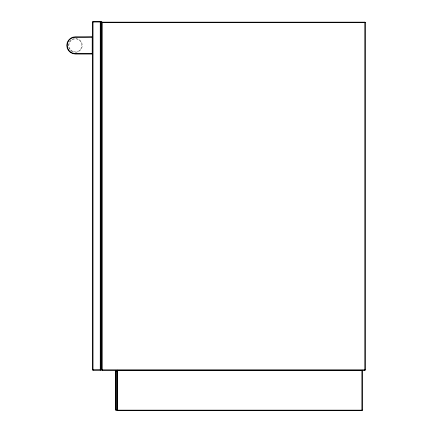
<?xml version="1.0" encoding="UTF-8"?>
<svg xmlns="http://www.w3.org/2000/svg" width="432" height="432" viewBox="0 0 432 432"><rect width="100%" height="100%" fill="white"/><g stroke="black" fill="none" stroke-linecap="round" stroke-linejoin="round"><path stroke-width="0.32" stroke-dasharray="2.16 1.62" d="M71.955 51.381A6.885 6.885 0 0 0 82.285 45.414A6.885 6.885 0 0 0 71.955 39.452A6.885 6.885 0 0 0 71.955 51.381M70.735 50.08A6.599 6.599 0 0 0 81.772 47.126A6.599 6.599 0 0 0 73.694 39.042A6.599 6.599 0 0 0 70.735 50.08"/><path stroke-width="0.65" d="M92.615 22L93.02 21.6L100.251 21.6L100.651 22L100.651 369.824L100.251 370.229L93.02 370.229L92.615 369.824L92.615 22L101.801 22L101.801 369.77L100.764 369.884L100.651 22L101.801 22M365.207 22.459L364.921 22.172L102.087 22.172L101.801 22.459L365.207 22.459L365.207 369.943L364.921 370.229L102.087 370.229L101.801 369.943L365.207 369.943M92.216 54.022L92.615 53.622L73.278 53.341A8.203 8.203 0 0 1 73.278 37.492L92.615 37.211L92.216 36.806L75.4 36.806A8.608 8.608 0 0 0 66.793 45.414A8.608 8.608 0 0 0 75.4 54.022L92.216 54.022L92.216 36.806M115.571 371.034L117.007 371.034L115.571 371.034L115.571 409.882L117.007 409.882L115.571 409.882M117.234 410.4L117.234 370.229L117.234 410.4L362.108 410.4L362.108 370.229L362.108 410.4M92.615 369.824L101.801 369.77M117.007 370.456L362.34 370.456M117.007 410.168L362.34 410.168M364.921 22.172L364.921 370.229M116.775 370.802L116.775 410.114M115.803 370.802L115.803 410.114M102.087 22.172L102.087 370.229M101.682 21.886L101.682 369.884M100.764 21.886L100.764 369.884M100.251 21.6L100.251 370.229M93.02 21.6L93.02 370.229"/></g></svg>
